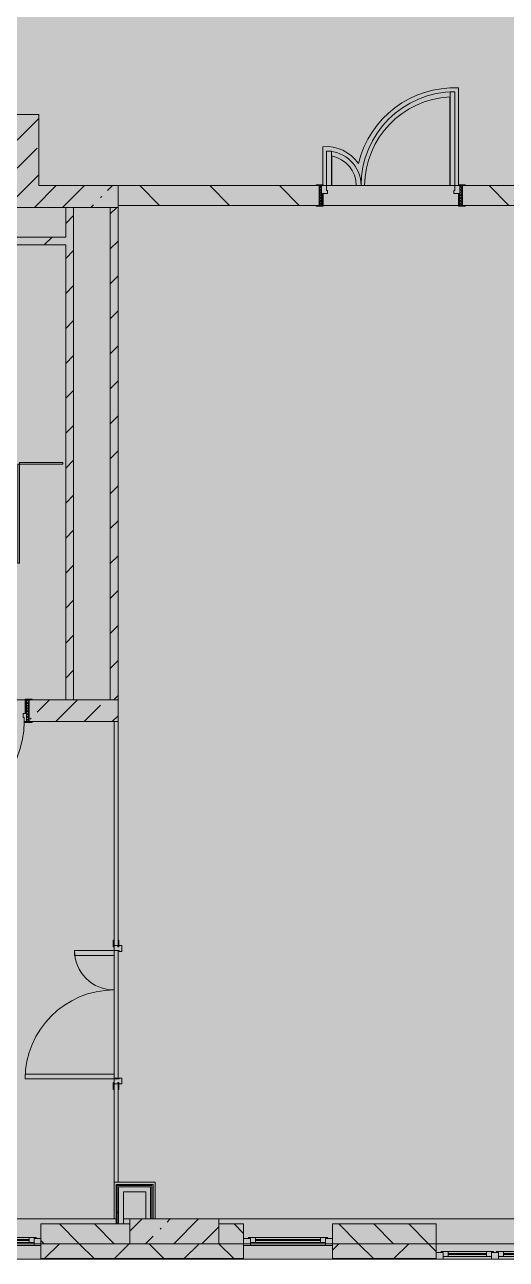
# Model space of a CAD drawing. Header units: millimetres. Extents: x 81548 to 272142, y -8553 to 29000.
# Drawn here: x 245797 to 250672, y -258 to 12227 of the extents above; entities that cross this region are included whole.
import ezdxf

# ---------------------------------------------------------------- set-up
doc = ezdxf.new("R2010")
doc.units = ezdxf.units.MM
doc.layers.add('A-DETL-GENF-2', color=7, linetype='Continuous', lineweight=9, true_color=0xc0c0c0, transparency=0.4)
for name, color, linetype, lineweight, true_color in [('A-DOOR-1', 7, 'Continuous', 5, 0xb7b7b7), ('A-DOOR-2', 7, 'Continuous', 5, 0xe2e2e2), ('A-DOOR-3', 7, 'Continuous', 5, 0xaaaaaa), ('A-DOOR-4', 7, 'Continuous', 5, 0x737373), ('A-DOOR-FRAM-1', 7, 'Continuous', 5, 0xe2e2e2), ('A-DOOR-FRAM-2', 7, 'Continuous', 5, 0xb7b7b7), ('A-DOOR-FRAM-3', 7, 'Continuous', 5, 0xaaaaaa), ('A-FLOR-2', 7, 'Continuous', 5, 0xb7b7b7), ('A-GENM-2', 7, 'Continuous', 5, 0x737373), ('A-GENM-3', 7, 'Continuous', 5, 0xe2ddcd), ('A-GLAZ-2', 7, 'Continuous', 5, 0x737373), ('A-WALL-4', 7, 'Continuous', 5, 0x737373), ('A-WALL-5', 7, 'Continuous', 9, 0x737373), ('I-WALL-2', 7, 'Continuous', 5, 0xe7e7e7), ('I-WALL-5', 7, 'Continuous', 5, 0x737373), ('S-COLS-4', 7, 'Continuous', 5, 0x737373)]:
    doc.layers.add(name, color=color, linetype=linetype, lineweight=lineweight, true_color=true_color)
for name, color, linetype, lineweight in [('A-WALL-3', 7, 'Continuous', 5), ('I-WALL-4', 7, 'Continuous', 5), ('S-COLS-3', 7, 'Continuous', 5)]:
    doc.layers.add(name, color=color, linetype=linetype, lineweight=lineweight)
pattern_1 = [(45, (145131.52, 0), (-176.7767, 176.7767), [])]
pattern_2 = [(45, (145131.5, 0), (-285.1231, 285.1231), []), (45, (145416.64, 0), (-285.1231, 285.1231), [504.031, -100.806, 16.764, -84.042])]
pattern_3 = [(45, (145131.5, 0), (-530.33, 530.33), []), (135, (145131.5, 0), (-530.33, -530.33), [])]

# ---------------------------------------------------------------- blocks, each defined once
blk = doc.blocks.new('110_Дверь_СКБ_1Ст_Внутренняя1 - Д-7а_л__950x2100h_Туалет-V83-2_10_3_птичка')
at = {"layer": 'A-DOOR-2'}
h = blk.add_hatch(color=256, dxfattribs=at)
h.paths.add_polyline_path([(487.5, 110), (487.5, 70), (477.5, 70), (477.5, 30), (512.5, 30), (512.5, 110)])
h.paths.add_polyline_path([(-462.5, 110), (-487.5, 110), (-487.5, 30), (-452.5, 30), (-452.5, 70), (-462.5, 70)])
at = {"layer": 'A-DOOR-3'}
h = blk.add_hatch(dxfattribs=at)
h.set_pattern_fill('FP_104', color=256, style=0, pattern_type=2)
h.set_pattern_definition([(135, (1776.41, 174.685), (-14.14214, -14.14214), []), (225, (1776.41, 174.685), (14.14214, -14.14214), [])])
h.paths.add_polyline_path([(537.5, 110), (512.5, 110), (512.5, -110), (537.5, -110)])
at = {"layer": 'A-DOOR-FRAM-1'}
for points in [[(447.5, 1060), (447.5, 110), (487.5, 110), (487.5, 1060)], [(-542.5, 118), (-542.5, 110), (-472.5, 110), (-472.5, 118)], [(-472.5, 30), (-487.5, 30), (-487.5, -110), (-472.5, -110)], [(567.5, 118), (497.5, 118), (497.5, 110), (567.5, 110)], [(512.5, 30), (497.5, 30), (497.5, -110), (512.5, -110)], [(-542.5, -110), (-542.5, -118), (-472.5, -118), (-472.5, -110)], [(567.5, -110), (497.5, -110), (497.5, -118), (567.5, -118)]]:
    blk.add_hatch(color=256, dxfattribs=at).paths.add_polyline_path(points)
at = {"layer": 'A-DOOR-FRAM-3'}
h = blk.add_hatch(dxfattribs=at)
h.set_pattern_fill('FP_105', color=256, style=0, pattern_type=2)
h.set_pattern_definition([(45, (-346.384, 174.685), (-14.1421, 14.1421), []), (135, (-346.384, 174.685), (-14.1421, -14.1421), [])])
h.paths.add_polyline_path([(-487.5, 110), (-512.5, 110), (-512.5, -110), (-487.5, -110)])
at = {"layer": 'A-DOOR-1'}
for p, q in [((487.5, 1060), (447.5, 1060)), ((447.5, 1060), (447.5, 110)), ((487.5, 110), (487.5, 1060)), ((447.5, 110), (487.5, 110))]:
    blk.add_line(p, q, dxfattribs=at)
blk.add_arc((487.5, 110), 950, 90, 180, dxfattribs=at)
at = {"layer": 'A-DOOR-FRAM-2'}
for p, q in [((-472.5, 118), (-542.5, 118)), ((-542.5, 118), (-542.5, 110)), ((-542.5, 110), (-472.5, 110)), ((-487.5, 110), (-512.5, 110)), ((-512.5, 110), (-512.5, -110)), ((-462.5, 110), (-487.5, 110)), ((-487.5, 110), (-487.5, 30)), ((-487.5, -110), (-487.5, 110)), ((-472.5, 110), (-487.5, 110)), ((-487.5, 110), (-487.5, 109)), ((-487.5, 109), (-472.5, 109)), ((-487.5, 30), (-452.5, 30)), ((-472.5, 30), (-487.5, 30)), ((-487.5, 30), (-487.5, -110)), ((-472.5, 110), (-472.5, 118)), ((-472.5, 109), (-472.5, 110)), ((-472.5, -110), (-472.5, 30)), ((-462.5, 70), (-462.5, 110)), ((-452.5, 70), (-462.5, 70)), ((-452.5, 30), (-452.5, 70)), ((487.5, 70), (477.5, 70)), ((477.5, 70), (477.5, 30)), ((477.5, 30), (512.5, 30)), ((487.5, 110), (487.5, 70)), ((512.5, 110), (487.5, 110)), ((567.5, 118), (497.5, 118)), ((497.5, 118), (497.5, 110)), ((512.5, 110), (497.5, 110)), ((497.5, 110), (497.5, 109)), ((497.5, 110), (567.5, 110)), ((497.5, 109), (512.5, 109)), ((512.5, 30), (497.5, 30)), ((497.5, 30), (497.5, -110)), ((512.5, 30), (512.5, 110)), ((537.5, 110), (512.5, 110)), ((512.5, 110), (512.5, -110)), ((512.5, 109), (512.5, 110)), ((512.5, -110), (512.5, 30)), ((537.5, -110), (537.5, 110)), ((567.5, 110), (567.5, 118)), ((-472.5, -110), (-542.5, -110)), ((-542.5, -110), (-542.5, -118)), ((-542.5, -118), (-472.5, -118)), ((-512.5, -110), (-487.5, -110)), ((-487.5, -110), (-472.5, -110)), ((-472.5, -118), (-472.5, -110)), ((497.5, -110), (512.5, -110)), ((567.5, -110), (497.5, -110)), ((497.5, -110), (497.5, -118)), ((497.5, -118), (567.5, -118)), ((512.5, -110), (537.5, -110)), ((567.5, -118), (567.5, -110))]:
    blk.add_line(p, q, dxfattribs=at)
blk = doc.blocks.new('BSC_Колонна _Прямоугольная - 250х900-V85-2_10_3_птичка')
at = {"layer": 'S-COLS-3'}
h = blk.add_hatch(dxfattribs=at)
h.set_pattern_fill('FP_107', color=256, style=0, pattern_type=2)
h.set_pattern_definition([(45, (-102180, -25), (-285.1231, 285.1231), []), (45, (-101894.88, -25), (-285.1231, 285.1231), [504.031, -100.806, 16.764, -84.042])])
h.paths.add_polyline_path([(450, -125), (450, 125), (-450, 125), (-450, -125)])
at = {"layer": 'S-COLS-4'}
for p, q in [((450, 125), (-450, 125)), ((-450, 125), (-450, -125)), ((450, -125), (450, 125)), ((-450, -125), (450, -125))]:
    blk.add_line(p, q, dxfattribs=at)
blk = doc.blocks.new('110_Дверь_СКБ_2Ст - Д-6_л__ ДОО_Дв_1450x2100h_Дверь из раздевальной в коридор-V87-2_10_3_птичка')
at = {"layer": 'A-DOOR-2'}
for points in [[(662.5, 100), (662.5, 1050), (612.5, 1050), (612.5, 100)], [(-587.5, 100), (-587.5, 450), (-637.5, 450), (-637.5, 100)]]:
    blk.add_hatch(color=256, dxfattribs=at).paths.add_polyline_path(points)
h = blk.add_hatch(color=256, dxfattribs=at)
h.paths.add_polyline_path([(652.5, 20), (712.5, 20), (712.5, 100), (662.5, 100), (662.5, 50), (652.5, 50)])
h.paths.add_polyline_path([(-687.5, 20), (-627.5, 20), (-627.5, 50), (-637.5, 50), (-637.5, 100), (-687.5, 100)])
at = {"layer": 'A-DOOR-3'}
h = blk.add_hatch(dxfattribs=at)
h.set_pattern_fill('FP_74', color=256, style=0, pattern_type=2)
h.set_pattern_definition([(135, (1576.41, 164.685), (-14.14214, -14.14214), []), (225, (1576.41, 164.685), (14.14214, -14.14214), [])])
h.paths.add_polyline_path([(737.5, -100), (737.5, 100), (712.5, 100), (712.5, -100)])
at = {"layer": 'A-DOOR-FRAM-1'}
for points in [[(-672.5, 100), (-672.5, 108), (-742.5, 108), (-742.5, 100)], [(-672.5, -100), (-672.5, 20), (-687.5, 20), (-687.5, -100)], [(767.5, 100), (767.5, 108), (697.5, 108), (697.5, 100)], [(712.5, -100), (712.5, 20), (697.5, 20), (697.5, -100)], [(-672.5, -108), (-672.5, -100), (-742.5, -100), (-742.5, -108)], [(767.5, -108), (767.5, -100), (697.5, -100), (697.5, -108)]]:
    blk.add_hatch(color=256, dxfattribs=at).paths.add_polyline_path(points)
at = {"layer": 'A-DOOR-FRAM-3'}
h = blk.add_hatch(dxfattribs=at)
h.set_pattern_fill('FP_75', color=256, style=0, pattern_type=2)
h.set_pattern_definition([(45, (-546.384, 164.685), (-14.1421, 14.1421), []), (135, (-546.384, 164.685), (-14.1421, -14.1421), [])])
h.paths.add_polyline_path([(-687.5, -100), (-687.5, 100), (-712.5, 100), (-712.5, -100)])
at = {"layer": 'A-DOOR-1'}
for p, q in [((662.5, 1050), (612.5, 1050)), ((612.5, 1050), (612.5, 100)), ((662.5, 100), (662.5, 1050)), ((-637.5, 450), (-637.5, 100)), ((-587.5, 450), (-637.5, 450)), ((-587.5, 100), (-587.5, 450)), ((-637.5, 100), (-587.5, 100)), ((612.5, 100), (662.5, 100))]:
    blk.add_line(p, q, dxfattribs=at)
for centre, radius, start, end in [((662.5, 100), 950, 90, 180), ((-637.5, 100), 350, 360, 90)]:
    blk.add_arc(centre, radius, start, end, dxfattribs=at)
at = {"layer": 'A-DOOR-FRAM-2'}
for p, q in [((-672.5, 108), (-742.5, 108)), ((-742.5, 108), (-742.5, 100)), ((-742.5, 100), (-672.5, 100)), ((-687.5, 100), (-712.5, 100)), ((-712.5, 100), (-712.5, -100)), ((-637.5, 100), (-687.5, 100)), ((-687.5, 100), (-687.5, 20)), ((-687.5, -100), (-687.5, 100)), ((-687.5, 20), (-627.5, 20)), ((-672.5, 20), (-687.5, 20)), ((-687.5, 20), (-687.5, -100)), ((-672.5, 100), (-672.5, 108)), ((-672.5, -100), (-672.5, 20)), ((-637.5, 50), (-637.5, 100)), ((-627.5, 50), (-637.5, 50)), ((-627.5, 20), (-627.5, 50)), ((662.5, 50), (652.5, 50)), ((652.5, 50), (652.5, 20)), ((652.5, 20), (712.5, 20)), ((662.5, 100), (662.5, 50)), ((712.5, 100), (662.5, 100)), ((767.5, 108), (697.5, 108)), ((697.5, 108), (697.5, 100)), ((697.5, 100), (767.5, 100)), ((712.5, 20), (697.5, 20)), ((697.5, 20), (697.5, -100)), ((712.5, 20), (712.5, 100)), ((737.5, 100), (712.5, 100)), ((712.5, 100), (712.5, -100)), ((712.5, -100), (712.5, 20)), ((737.5, -100), (737.5, 100)), ((767.5, 100), (767.5, 108)), ((-672.5, -100), (-742.5, -100)), ((-742.5, -100), (-742.5, -108)), ((-742.5, -108), (-672.5, -108)), ((-712.5, -100), (-687.5, -100)), ((-687.5, -100), (-672.5, -100)), ((-672.5, -108), (-672.5, -100)), ((697.5, -100), (712.5, -100)), ((767.5, -100), (697.5, -100)), ((697.5, -100), (697.5, -108)), ((697.5, -108), (767.5, -108)), ((712.5, -100), (737.5, -100)), ((767.5, -108), (767.5, -100))]:
    blk.add_line(p, q, dxfattribs=at)
blk = doc.blocks.new('120_Окно_СКБ_1Ст - 120_Окно_СКБ_1Ст 900х2500_h_ с форточкой-V127-2_10_3_птичка')
at = {"layer": 'A-GLAZ-2'}
for p, q in [((-450, -127), (-450, -57)), ((-450, -57), (-380, -57)), ((450, -57), (-450, -57)), ((-380, -57), (-380, -127)), ((380, -87), (-380, -87)), ((-380, -87), (-380, -127)), ((-330, -137), (-330, -87)), ((-330, -107), (330, -107)), ((330, -117), (-330, -117)), ((330, -137), (330, -87)), ((380, -127), (380, -57)), ((380, -57), (450, -57)), ((380, -127), (380, -87)), ((450, -57), (450, -127)), ((-380, -127), (-450, -127)), ((-450, -127), (-405, -127)), ((-380, -127), (-400, -127)), ((-400, -127), (-400, -137)), ((-400, -137), (400, -137)), ((400, -137), (-400, -137)), ((450, -127), (380, -127)), ((400, -127), (380, -127)), ((400, -127), (450, -127)), ((400, -137), (400, -127))]:
    blk.add_line(p, q, dxfattribs=at)
blk = doc.blocks.new('120_Окно_СКБ_2Ст_Фрамуга сверху - 120_Окно_СКБ_2Ст_2300х2500_h_ ДОО-22877051-2_10_3_птичка')
at = {"layer": 'A-GLAZ-2'}
for p, q in [((-1150, 13), (-1150, 83)), ((-1150, 83), (-1080, 83)), ((1150, 83), (-1150, 83)), ((-1080, 13), (-1150, 13)), ((-1150, 13), (-1100, 13)), ((-1080, 13), (-1100, 13)), ((-1100, 13), (-1100, 3)), ((-1100, 3), (540, 3)), ((540, 3), (-1100, 3)), ((-1080, 83), (-1080, 13)), ((-1080, 83), (1080, 83)), ((520, 53), (-1080, 53)), ((-1080, 53), (-1080, 13)), ((-1030, 3), (-1030, 53)), ((-1030, 33), (470, 33)), ((470, 23), (-1030, 23)), ((470, 3), (470, 53)), ((520, 13), (520, 83)), ((520, 83), (590, 83)), ((520, 13), (520, 53)), ((590, 13), (520, 13)), ((540, 13), (520, 13)), ((540, 13), (570, 13)), ((540, 13), (570, 13)), ((540, 3), (540, 13)), ((590, 13), (570, 13)), ((570, 13), (570, 3)), ((570, 3), (1100, 3)), ((1100, 3), (570, 3)), ((590, 83), (590, 13)), ((1080, 53), (590, 53)), ((590, 53), (590, 13)), ((640, 3), (640, 53)), ((640, 33), (1030, 33)), ((1030, 23), (640, 23)), ((1030, 3), (1030, 53)), ((1080, 13), (1080, 83)), ((1080, 83), (1150, 83)), ((1080, 13), (1080, 53)), ((1150, 13), (1080, 13)), ((1100, 13), (1080, 13)), ((1100, 13), (1150, 13)), ((1100, 3), (1100, 13)), ((1150, 83), (1150, 13))]:
    blk.add_line(p, q, dxfattribs=at)
blk = doc.blocks.new('120_Окно_СКБ_1Ст - 120_Окно_СКБ_1Ст 900х2500_h_ с форточкой-22876038-2_10_3_птичка')
at = {"layer": 'A-GLAZ-2'}
for p, q in [((-450, -127), (-450, -57)), ((-450, -57), (-380, -57)), ((450, -57), (-450, -57)), ((-380, -57), (-380, -127)), ((380, -87), (-380, -87)), ((-380, -87), (-380, -127)), ((-330, -137), (-330, -87)), ((-330, -107), (330, -107)), ((330, -117), (-330, -117)), ((330, -137), (330, -87)), ((380, -127), (380, -57)), ((380, -57), (450, -57)), ((380, -127), (380, -87)), ((450, -57), (450, -127)), ((-380, -127), (-450, -127)), ((-450, -127), (-400, -127)), ((-380, -127), (-400, -127)), ((-400, -127), (-400, -137)), ((-400, -137), (400, -137)), ((400, -137), (-400, -137)), ((450, -127), (380, -127)), ((400, -127), (380, -127)), ((400, -127), (450, -127)), ((400, -137), (400, -127))]:
    blk.add_line(p, q, dxfattribs=at)
blk = doc.blocks.new('131_Сантехническая перегородка_Дверь МГН 2 - СД-1-V167-2_10_3_птичка')
at = {"layer": 'A-GENM-3'}
for points in [[(10, 8), (-430, 8), (-430, -8), (10, -8)], [(1010, 8), (1010, -8), (1110, -8), (1110, 8)]]:
    blk.add_hatch(color=256, dxfattribs=at).paths.add_polyline_path(points)
at = {"layer": 'A-DOOR-4'}
for p, q in [((10, 1008), (26, 1008)), ((10, 8), (10, 1008)), ((26, 8), (26, 1008)), ((10, 8), (26, 8))]:
    blk.add_line(p, q, dxfattribs=at)
blk.add_arc((10, 8), 1000, 360, 90, dxfattribs=at)
at = {"layer": 'A-GENM-2'}
for p, q in [((10, 8), (-430, 8)), ((-430, 8), (-430, -8)), ((10, -8), (10, 8)), ((1110, 8), (1010, 8)), ((1010, 8), (1010, -8)), ((1110, -8), (1110, 8)), ((-430, -8), (10, -8)), ((1010, -8), (1110, -8))]:
    blk.add_line(p, q, dxfattribs=at)
blk = doc.blocks.new('110_Дверь_СКБ_2Ст - Д-5_п__в составе перегородки _не входит в спец__-32680317-2_10_3_птичка')
at = {"layer": 'A-DOOR-2'}
h = blk.add_hatch(color=256, dxfattribs=at)
h.paths.add_polyline_path([(712, 45), (712, 60), (652, 60), (652, 30), (662, 30), (662, -20), (712, -20)])
h.paths.add_polyline_path([(-628, 30), (-628, 60), (-688, 60), (-688, -20), (-638, -20), (-638, 30)])
for points in [[(-588, -420), (-588, -20), (-638, -20), (-638, -420)], [(662, -20), (612, -20), (612, -920), (662, -920)]]:
    blk.add_hatch(color=256, dxfattribs=at).paths.add_polyline_path(points)
at = {"layer": 'A-DOOR-FRAM-1'}
for points in [[(-673, 28), (-743, 28), (-743, 20), (-673, 20)], [(767, 28), (697, 28), (697, 20), (767, 20)], [(-673, -20), (-743, -20), (-743, -28), (-673, -28)], [(767, -20), (697, -20), (697, -28), (767, -28)]]:
    blk.add_hatch(color=256, dxfattribs=at).paths.add_polyline_path(points)
at = {"layer": 'A-DOOR-1'}
for p, q in [((-638, -20), (-588, -20)), ((-638, -420), (-638, -20)), ((-588, -20), (-588, -420)), ((612, -20), (662, -20)), ((612, -920), (612, -20)), ((662, -20), (662, -920)), ((-588, -420), (-638, -420)), ((662, -920), (612, -920))]:
    blk.add_line(p, q, dxfattribs=at)
for centre, radius, start, end in [((-638, -20), 400, 270, 0), ((662, -20), 900, 180, 270)]:
    blk.add_arc(centre, radius, start, end, dxfattribs=at)
at = {"layer": 'A-DOOR-FRAM-2'}
for p, q in [((-743, 28), (-673, 28)), ((-743, 20), (-743, 28)), ((-673, 20), (-743, 20)), ((-688, 60), (-628, 60)), ((-688, -20), (-688, 60)), ((-688, 20), (-673, 20)), ((-688, 19), (-688, 20)), ((-673, 19), (-688, 19)), ((-673, 28), (-673, 20)), ((-673, 20), (-673, 19)), ((-638, 30), (-638, -20)), ((-628, 30), (-638, 30)), ((-628, 60), (-628, 30)), ((652, 60), (712, 60)), ((652, 30), (652, 60)), ((662, 30), (652, 30)), ((662, -20), (662, 30)), ((697, 20), (697, 28)), ((697, 28), (767, 28)), ((697, 19), (697, 20)), ((697, 20), (712, 20)), ((767, 20), (697, 20)), ((712, 19), (697, 19)), ((712, 60), (712, -20)), ((712, 20), (712, 19)), ((767, 28), (767, 20)), ((-743, -20), (-673, -20)), ((-743, -28), (-743, -20)), ((-673, -28), (-743, -28)), ((-638, -20), (-688, -20)), ((-673, -20), (-673, -28)), ((712, -20), (662, -20)), ((697, -28), (697, -20)), ((697, -20), (767, -20)), ((767, -28), (697, -28)), ((767, -20), (767, -28))]:
    blk.add_line(p, q, dxfattribs=at)

msp = doc.modelspace()

# ---------------------------------------------------------------- hatches: boundary and pattern name
at = {"layer": 'A-DETL-GENF-2'}
msp.add_hatch(color=256, dxfattribs=at).paths.add_polyline_path([(268200.9, -258), (270369.5, -258), (270369.5, 21558), (238439.5, 21558), (238439.5, 27348), (229991.5, 27348), (229991.5, 5750), (234333.5, 5750), (234333.5, -258), (267272.4, -258)])
at = {"layer": 'A-WALL-3'}
h = msp.add_hatch(dxfattribs=at)
h.set_pattern_fill('FP_65', color=256, style=0, pattern_type=2)
h.set_pattern_definition([(135, (145131.52, 0), (-176.7767, -176.7767), [])])
h.paths.add_polyline_path([(267961.5, -100), (267961.5, 100), (267161.5, 100), (267161.5, -100), (267272.4, -100)])
h.paths.add_polyline_path([(254737.4, -100), (255361.5, -100), (255361.5, 100), (254061.5, 100), (254061.5, -100), (254273.1, -100)])
h.paths.add_polyline_path([(264461.5, -100), (264461.5, 100), (263961.5, 100), (263961.5, -100)])
h.paths.add_polyline_path([(258561.5, -100), (258811.5, -100), (258811.5, 100), (258561.5, 100)])
h.paths.add_polyline_path([(259844.3, -100), (260761.5, -100), (260761.5, 100), (259711.5, 100), (259711.5, -100)])
h.paths.add_polyline_path([(244161.5, -100), (244161.5, 100), (240811.5, 100), (240811.5, -100), (244059.4, -100)])
h.paths.add_polyline_path([(245961.5, -100), (246861.5, -100), (246861.5, 100), (245961.5, 100)])
h.paths.add_polyline_path([(249961.5, -100), (249961.5, 100), (248911.5, 100), (248911.5, -100), (249630.5, -100)])
h.paths.add_polyline_path([(247773.5, -100), (248011.5, -100), (248011.5, 100), (247761.5, 100), (247761.5, -100)])
h.paths.add_polyline_path([(239911.5, -100), (239911.5, 100), (239661.5, 100), (239661.5, -100), (239881.1, -100)])
h.paths.add_polyline_path([(237861.5, -100), (237861.5, 100), (237061.5, 100), (237061.5, -100), (237559.8, -100)])
h = msp.add_hatch(dxfattribs=at)
h.set_pattern_fill('FP_55', color=256, style=0, pattern_type=2)
h.set_pattern_definition([(45, (145131.5, 0), (-353.5534, 353.5534), []), (135, (145131.5, 0), (-353.5534, -353.5534), [])])
h.paths.add_polyline_path([(265361.5, -250), (266261.5, -250), (266261.5, -100), (265361.5, -100)])
h.paths.add_polyline_path([(267161.5, -250), (267961.5, -250), (267961.5, -100), (267161.5, -100)])
h.paths.add_polyline_path([(270058, -250), (270211.5, -250), (270211.5, -100), (268861.5, -100), (268861.5, -250), (269129.5, -250)])
h.paths.add_polyline_path([(255201.7, -250), (255361.5, -250), (255361.5, -100), (254061.5, -100), (254061.5, -250), (254737.4, -250)])
h.paths.add_polyline_path([(257661.5, -250), (258811.5, -250), (258811.5, -100), (257661.5, -100)])
h.paths.add_polyline_path([(259711.5, -250), (260761.5, -250), (260761.5, -100), (259711.5, -100)])
h.paths.add_polyline_path([(252416.1, -250), (253161.5, -250), (253161.5, -100), (252261.5, -100), (252261.5, -250)])
h.paths.add_polyline_path([(263061.5, -250), (264461.5, -250), (264461.5, -100), (263061.5, -100)])
h.paths.add_polyline_path([(240811.5, -250), (245061.5, -250), (245061.5, -100), (240811.5, -100)])
h.paths.add_polyline_path([(249961.5, -250), (249961.5, -100), (248911.5, -100), (248911.5, -250), (249630.5, -250)])
h.paths.add_polyline_path([(239911.5, -250), (239911.5, -100), (238761.5, -100), (238761.5, -250), (239881.1, -250)])
h.paths.add_polyline_path([(245961.5, -250), (248011.5, -250), (248011.5, -100), (245961.5, -100)])
h.paths.add_polyline_path([(237861.5, -250), (237861.5, -100), (237061.5, -100), (237061.5, -250), (237559.8, -250)])
h.paths.add_polyline_path([(236161.5, -250), (236161.5, -100), (234341.5, -100), (234341.5, -250), (235702.7, -250)])
at = {"layer": 'I-WALL-2'}
for points in [[(247021.5, 425), (247071.5, 425), (247071.5, 475), (246746.5, 475), (246746.5, 425), (246845, 425)], [(246796.5, 100), (246796.5, 425), (246746.5, 425), (246746.5, 100)], [(247071.5, 150), (247071.5, 425), (247021.5, 425), (247021.5, 150)]]:
    msp.add_hatch(color=256, dxfattribs=at).paths.add_polyline_path(points)
at = {"layer": 'I-WALL-4'}
h = msp.add_hatch(dxfattribs=at)
h.set_pattern_fill('FP_63', color=256, style=0, pattern_type=2)
h.set_pattern_definition(pattern_2)
h.paths.add_polyline_path([(245940.5, 10600), (245940.5, 11320), (245720.5, 11320), (245720.5, 10600), (245916.5, 10600)])
h = msp.add_hatch(dxfattribs=at)
h.set_pattern_fill('FP_63', color=256, style=0, pattern_type=2)
h.set_pattern_definition(pattern_2)
h.paths.add_polyline_path([(244059.4, 10380), (246741.5, 10380), (246741.5, 10600), (239341.5, 10600), (239341.5, 10380), (242202.4, 10380)])
h = msp.add_hatch(dxfattribs=at)
h.set_pattern_fill('FP_66', color=256, style=0, pattern_type=2)
h.set_pattern_definition([(135, (145131.5, 0), (-353.5534, -353.5534), [])])
h.paths.add_polyline_path([(248776.5, 10400), (248776.5, 10600), (246741.5, 10600), (246741.5, 10400), (248746.5, 10400)])
h.paths.add_polyline_path([(251487.6, 10400), (252261.5, 10400), (252261.5, 10600), (250226.5, 10600), (250226.5, 10400), (250256.5, 10400)])
h = msp.add_hatch(dxfattribs=at)
h.set_pattern_fill('FP_67', color=256, style=0, pattern_type=2)
h.set_pattern_definition(pattern_1)
h.paths.add_polyline_path([(246211.5, 5400), (246291.5, 5400), (246291.5, 10380), (246211.5, 10380), (246211.5, 6593.4)])
h = msp.add_hatch(dxfattribs=at)
h.set_pattern_fill('FP_67', color=256, style=0, pattern_type=2)
h.set_pattern_definition(pattern_1)
h.paths.add_polyline_path([(246741.5, 5400), (246741.5, 10380), (246661.5, 10380), (246661.5, 5400)])
h = msp.add_hatch(dxfattribs=at)
h.set_pattern_fill('FP_67', color=256, style=0, pattern_type=2)
h.set_pattern_definition(pattern_1)
h.paths.add_polyline_path([(246211.5, 10000), (246211.5, 10080), (239421.5, 10080), (239421.5, 10000), (245916.5, 10000)])
h = msp.add_hatch(dxfattribs=at)
h.set_pattern_fill('FP_63', color=256, style=0, pattern_type=2)
h.set_pattern_definition(pattern_2)
h.paths.add_polyline_path([(246741.5, 5180), (246741.5, 5400), (245841.5, 5400), (245841.5, 5180), (246701.5, 5180)])
h.paths.add_polyline_path([(242202.4, 5180), (244791.5, 5180), (244791.5, 5400), (239341.5, 5400), (239341.5, 5180)])
h = msp.add_hatch(dxfattribs=at)
h.set_pattern_fill('FP_167', color=256, style=0, pattern_type=2)
h.set_pattern_definition(pattern_3)
h.paths.add_polyline_path([(246734, 100), (246734, 487.5), (246721.5, 487.5), (246721.5, 100)])
h = msp.add_hatch(dxfattribs=at)
h.set_pattern_fill('FP_167', color=256, style=0, pattern_type=2)
h.set_pattern_definition(pattern_3)
h.paths.add_polyline_path([(246746.5, 100), (246746.5, 475), (246734, 475), (246734, 100)])
h = msp.add_hatch(dxfattribs=at)
h.set_pattern_fill('FP_167', color=256, style=0, pattern_type=2)
h.set_pattern_definition(pattern_3)
h.paths.add_polyline_path([(247082.1, 150), (247084, 150), (247084, 475), (247071.5, 475), (247071.5, 150)])
h = msp.add_hatch(dxfattribs=at)
h.set_pattern_fill('FP_167', color=256, style=0, pattern_type=2)
h.set_pattern_definition(pattern_3)
h.paths.add_polyline_path([(247094.6, 150), (247096.5, 150), (247096.5, 487.5), (247084, 487.5), (247084, 150)])

# ---------------------------------------------------------------- linework, layer by layer
at = {"layer": 'A-FLOR-2'}
for p, q in [((250098.6, 11497.8), (250098.6, 10600)), ((250188.6, 10608), (250188.6, 11588.1)), ((248814.5, 10993.6), (248814.5, 10608)), ((248904.5, 10600), (248904.5, 10899.7)), ((248904.5, 10600), (250098.6, 10600)), ((246701.5, 1575), (246741.5, 1575)), ((246741.5, 1575), (246741.5, 1565)), ((246701.5, 150), (246701.5, 521)), ((246741.5, 521), (247117.5, 521)), ((247117.5, 521), (247117.5, 150))]:
    msp.add_line(p, q, dxfattribs=at)
for centre, radius, start, end in [((250146.1, 10589), 1000, 87.56236, 166.45029), ((250146.1, 10589), 910, 92.99005, 179.3074), ((248848.1, 10600), 395, 34.42231, 94.87345), ((248848.1, 10600), 305, 360, 79.33549)]:
    msp.add_arc(centre, radius, start, end, dxfattribs=at)
at = {"layer": 'A-WALL-4'}
for p, q in [((246861.5, 100), (245961.5, 100)), ((245961.5, 100), (245961.5, -258)), ((248011.5, 100), (247761.5, 100)), ((248011.5, -258), (248011.5, 100)), ((249961.5, 100), (248911.5, 100)), ((248911.5, 100), (248911.5, -258)), ((249961.5, -258), (249961.5, 100)), ((245061.5, -100), (245961.5, -100)), ((248011.5, -100), (248911.5, -100)), ((237861.5, -258), (252261.5, -258))]:
    msp.add_line(p, q, dxfattribs=at)
at = {"layer": 'A-WALL-5'}
for p, q in [((246211.5, 5400), (246291.5, 5400)), ((246661.5, 5400), (246741.5, 5400)), ((246741.5, 5180), (246701.5, 5180)), ((246721.5, 487.5), (246721.5, 425)), ((246734, 487.5), (246734, 100)), ((247084, 487.5), (246734, 487.5)), ((246746.5, 475), (246746.5, 100)), ((247071.5, 475), (246746.5, 475)), ((247071.5, 150), (247071.5, 475)), ((247084, 150), (247084, 487.5)), ((245961.5, -100), (246861.5, -100)), ((246861.5, -100), (245961.5, -100)), ((247761.5, -100), (248011.5, -100)), ((248011.5, -100), (247761.5, -100)), ((248911.5, -100), (249961.5, -100)), ((249961.5, -100), (248911.5, -100)), ((245961.5, -250), (248011.5, -250)), ((245961.5, -253), (248011.5, -253)), ((248911.5, -250), (249961.5, -250)), ((248911.5, -253), (249961.5, -253))]:
    msp.add_line(p, q, dxfattribs=at)
at = {"layer": 'I-WALL-5'}
for p, q in [((245940.5, 11320), (245720.5, 11320)), ((245940.5, 10600), (245940.5, 11320)), ((248746.5, 10600), (245940.5, 10600)), ((246741.5, 10600), (246741.5, 2970)), ((252781.5, 10600), (250256.5, 10600)), ((239421.5, 10380), (246741.5, 10380)), ((246211.5, 10380), (246211.5, 10080)), ((246291.5, 5400), (246291.5, 10380)), ((246661.5, 10380), (246661.5, 5400)), ((246741.5, 10400), (248746.5, 10400)), ((250186.5, 10400), (248816.5, 10400)), ((250256.5, 10400), (252261.5, 10400)), ((246211.5, 10080), (239421.5, 10080)), ((239421.5, 10000), (246211.5, 10000)), ((246211.5, 10000), (246211.5, 5400)), ((244831.5, 5400), (245801.5, 5400)), ((246211.5, 5400), (245871.5, 5400)), ((246661.5, 5400), (246291.5, 5400)), ((245871.5, 5180), (246701.5, 5180)), ((246701.5, 5180), (246701.5, 2970)), ((246701.5, 1615), (246701.5, 2815)), ((246741.5, 2865), (246741.5, 1575)), ((246701.5, 1460), (246701.5, 521)), ((246741.5, 521), (246741.5, 1460)), ((246701.5, 521), (246741.5, 521)), ((246721.5, 500), (246721.5, 100)), ((247096.5, 500), (246721.5, 500)), ((247096.5, 150), (247096.5, 500)), ((246796.5, 100), (246796.5, 425)), ((246796.5, 425), (247021.5, 425)), ((247021.5, 425), (247021.5, 150)), ((245061.5, 150), (246721.5, 150)), ((246796.5, 150), (246861.5, 150)), ((247761.5, 150), (252261.5, 150)), ((252261.5, -100), (249961.5, -100))]:
    msp.add_line(p, q, dxfattribs=at)

# ---------------------------------------------------------------- block references
at = {"layer": 'A-DOOR-1'}
msp.add_blockref('110_Дверь_СКБ_2Ст - Д-6_л__ ДОО_Дв_1450x2100h_Дверь из раздевальной в коридор-V87-2_10_3_птичка', (249489, 10500), dxfattribs=at)
for name, p, rotation in [('110_Дверь_СКБ_1Ст_Внутренняя1 - Д-7а_л__950x2100h_Туалет-V83-2_10_3_птичка', (245329, 5290), 180), ('110_Дверь_СКБ_2Ст - Д-5_п__в составе перегородки _не входит в спец__-32680317-2_10_3_птичка', (246721.5, 2227.5), 270)]:
    msp.add_blockref(name, p, dxfattribs=dict(at, rotation=rotation))
at = {"layer": 'A-GENM-2', "rotation": 180}
msp.add_blockref('131_Сантехническая перегородка_Дверь МГН 2 - СД-1-V167-2_10_3_птичка', (245753, 7791), dxfattribs=at)
at = {"layer": 'A-GLAZ-2', "rotation": 180}
for name, p in [('120_Окно_СКБ_1Ст - 120_Окно_СКБ_1Ст 900х2500_h_ с форточкой-V127-2_10_3_птичка', (245511.5, -175)), ('120_Окно_СКБ_1Ст - 120_Окно_СКБ_1Ст 900х2500_h_ с форточкой-22876038-2_10_3_птичка', (248461.5, -175)), ('120_Окно_СКБ_2Ст_Фрамуга сверху - 120_Окно_СКБ_2Ст_2300х2500_h_ ДОО-22877051-2_10_3_птичка', (251111.5, -175))]:
    msp.add_blockref(name, p, dxfattribs=at)
at = {"layer": 'S-COLS-4'}
msp.add_blockref('BSC_Колонна _Прямоугольная - 250х900-V85-2_10_3_птичка', (247311.5, 25), dxfattribs=at)

doc.saveas('drawing.dxf')
